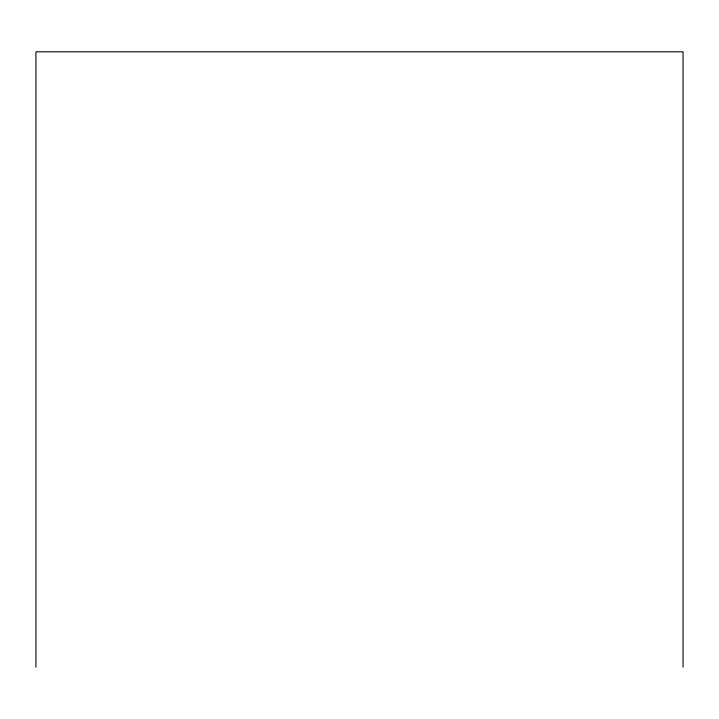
<?xml version="1.0" encoding="UTF-8"?>
<svg xmlns="http://www.w3.org/2000/svg" width="719" height="719" viewBox="0 0 719 719"><rect width="100%" height="100%" fill="white"/><g stroke="black" fill="none" stroke-linecap="round" stroke-linejoin="round"><path stroke-width="1.08" d="M683.05 667.178L683.05 51.822L35.95 51.822L35.95 667.178"/></g></svg>
